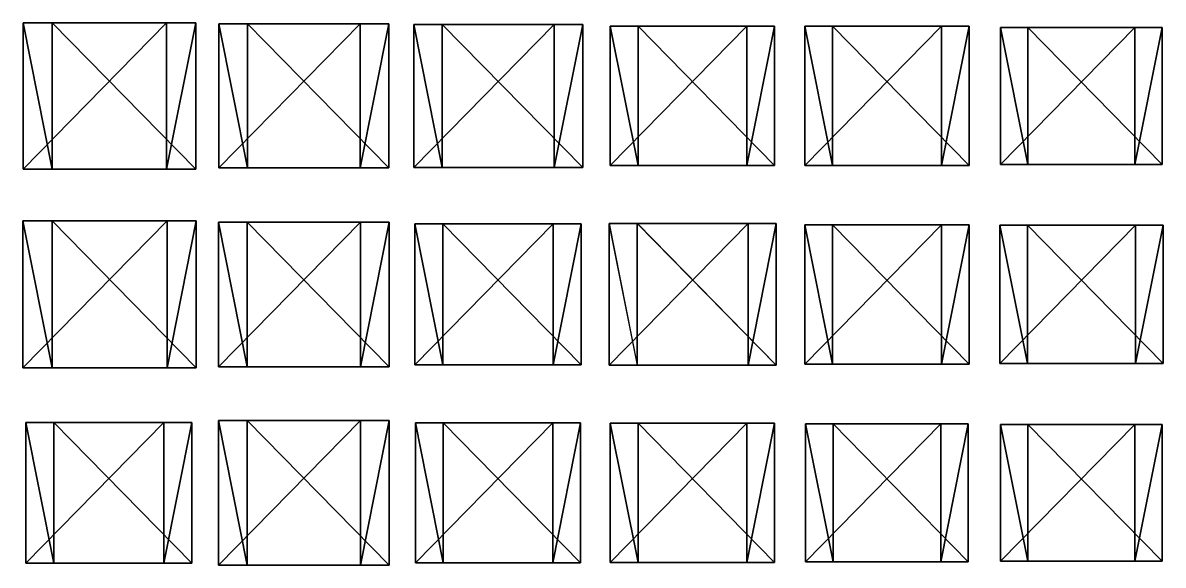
# Model space of a CAD drawing. Header units: metres. Extents: x -316 to 301, y -240 to 227.
# Drawn here: x 193.9 to 297.3, y 104.4 to 153.6 of the extents above; entities that cross this region are included whole.
import ezdxf

# ---------------------------------------------------------------- set-up
doc = ezdxf.new("R2010")
doc.units = ezdxf.units.M

msp = doc.modelspace()

# ---------------------------------------------------------------- linework, layer by layer
for points in [[(193.91232, 140.3647, -519.86743), (193.91232, 153.6353, -519.86743), (206.91838, 153.6353, -522.5039), (206.91849, 153.6354, -522.5038)], [(196.54878, 140.3647, -506.86136), (196.54878, 153.6353, -506.86136), (193.91232, 153.6353, -519.86743), (193.91243, 153.6354, -519.8673)], [(193.91232, 153.6353, -519.86743), (196.54878, 153.6353, -506.86136), (209.55484, 153.6353, -509.4978), (209.55495, 153.6354, -509.4977)], [(209.55484, 153.6353, -509.4978), (206.91838, 153.6353, -522.5039), (193.91232, 153.6353, -519.86743), (193.91243, 153.6354, -519.8673)], [(206.91838, 153.6353, -522.5039), (206.91838, 140.3647, -522.5039), (193.91232, 140.3647, -519.86743), (193.91243, 140.3648, -519.8673)], [(193.91232, 153.6353, -519.86743), (193.91232, 140.3647, -519.86743), (196.54878, 140.3647, -506.86136), (196.54889, 140.3648, -506.86127)], [(209.55484, 140.3647, -509.4978), (209.55484, 153.6353, -509.4978), (196.54878, 153.6353, -506.86136), (196.54889, 153.6354, -506.86127)], [(196.54878, 153.6353, -506.86136), (196.54878, 140.3647, -506.86136), (209.55484, 140.3647, -509.4978), (209.55495, 140.3648, -509.4977)], [(206.91838, 140.3647, -522.5039), (206.91838, 153.6353, -522.5039), (209.55484, 153.6353, -509.4978), (209.55495, 153.6354, -509.4977)], [(209.55484, 153.6353, -509.4978), (209.55484, 140.3647, -509.4978), (206.91838, 140.3647, -522.5039), (206.91849, 140.3648, -522.5038)], [(211.6573, 140.47058, -523.4645), (211.6573, 153.52942, -523.4645), (224.45583, 153.52942, -526.0589), (224.45593, 153.52953, -526.0588)], [(214.2517, 140.47058, -510.666), (214.2517, 153.52942, -510.666), (211.6573, 153.52942, -523.4645), (211.65741, 153.52953, -523.46436)], [(211.6573, 153.52942, -523.4645), (214.2517, 153.52942, -510.666), (227.05022, 153.52942, -513.2604), (227.05032, 153.52953, -513.26025)], [(227.05022, 153.52942, -513.2604), (224.45583, 153.52942, -526.0589), (211.6573, 153.52942, -523.4645), (211.65741, 153.52953, -523.46436)], [(224.45583, 153.52942, -526.0589), (224.45583, 140.47058, -526.0589), (211.6573, 140.47058, -523.4645), (211.65741, 140.47069, -523.46436)], [(211.6573, 153.52942, -523.4645), (211.6573, 140.47058, -523.4645), (214.2517, 140.47058, -510.666), (214.2518, 140.47069, -510.6659)], [(227.05022, 140.47058, -513.2604), (227.05022, 153.52942, -513.2604), (214.2517, 153.52942, -510.666), (214.2518, 153.52953, -510.6659)], [(214.2517, 153.52942, -510.666), (214.2517, 140.47058, -510.666), (227.05022, 140.47058, -513.2604), (227.05032, 140.47069, -513.26025)], [(224.45583, 140.47058, -526.0589), (224.45583, 153.52942, -526.0589), (227.05022, 153.52942, -513.2604), (227.05032, 153.52953, -513.26025)], [(227.05022, 153.52942, -513.2604), (227.05022, 140.47058, -513.2604), (224.45583, 140.47058, -526.0589), (224.45593, 140.47069, -526.0588)], [(229.33307, 140.50589, -527.0475), (229.33307, 153.49411, -527.0475), (242.06241, 153.49411, -529.62787), (242.06252, 153.49422, -529.62775)], [(231.91342, 140.50589, -514.3182), (231.91342, 153.49411, -514.3182), (229.33307, 153.49411, -527.0475), (229.33318, 153.49422, -527.04736)], [(229.33307, 153.49411, -527.0475), (231.91342, 153.49411, -514.3182), (244.64276, 153.49411, -516.89856), (244.64287, 153.49422, -516.89844)], [(244.64276, 153.49411, -516.89856), (242.06241, 153.49411, -529.62787), (229.33307, 153.49411, -527.0475), (229.33318, 153.49422, -527.04736)], [(242.06241, 153.49411, -529.62787), (242.06241, 140.50589, -529.62787), (229.33307, 140.50589, -527.0475), (229.33318, 140.506, -527.04736)], [(229.33307, 153.49411, -527.0475), (229.33307, 140.50589, -527.0475), (231.91342, 140.50589, -514.3182), (231.91353, 140.506, -514.31805)], [(244.64276, 140.50589, -516.89856), (244.64276, 153.49411, -516.89856), (231.91342, 153.49411, -514.3182), (231.91353, 153.49422, -514.31805)], [(231.91342, 153.49411, -514.3182), (231.91342, 140.50589, -514.3182), (244.64276, 140.50589, -516.89856), (244.64287, 140.506, -516.89844)], [(242.06241, 140.50589, -529.62787), (242.06241, 153.49411, -529.62787), (244.64276, 153.49411, -516.89856), (244.64287, 153.49422, -516.89844)], [(244.64276, 153.49411, -516.89856), (244.64276, 140.50589, -516.89856), (242.06241, 140.50589, -529.62787), (242.06252, 140.506, -529.62775)], [(247.14728, 140.68236, -530.6586), (247.14728, 153.31764, -530.6586), (259.5307, 153.31764, -533.1689), (259.5308, 153.31775, -533.16876)], [(249.65753, 140.68236, -518.2752), (249.65753, 153.31764, -518.2752), (247.14728, 153.31764, -530.6586), (247.14738, 153.31775, -530.6585)], [(247.14728, 153.31764, -530.6586), (249.65753, 153.31764, -518.2752), (262.04095, 153.31764, -520.78546), (262.04105, 153.31775, -520.78534)], [(262.04095, 153.31764, -520.78546), (259.5307, 153.31764, -533.1689), (247.14728, 153.31764, -530.6586), (247.14738, 153.31775, -530.6585)], [(259.5307, 153.31764, -533.1689), (259.5307, 140.68236, -533.1689), (247.14728, 140.68236, -530.6586), (247.14738, 140.68246, -530.6585)], [(247.14728, 153.31764, -530.6586), (247.14728, 140.68236, -530.6586), (249.65753, 140.68236, -518.2752), (249.65764, 140.68246, -518.2751)], [(262.04095, 140.68236, -520.78546), (262.04095, 153.31764, -520.78546), (249.65753, 153.31764, -518.2752), (249.65764, 153.31775, -518.2751)], [(249.65753, 153.31764, -518.2752), (249.65753, 140.68236, -518.2752), (262.04095, 140.68236, -520.78546), (262.04105, 140.68246, -520.78534)], [(259.5307, 140.68236, -533.1689), (259.5307, 153.31764, -533.1689), (262.04095, 153.31764, -520.78546), (262.04105, 153.31775, -520.78534)], [(262.04095, 153.31764, -520.78546), (262.04095, 140.68236, -520.78546), (259.5307, 140.68236, -533.1689), (259.5308, 140.68246, -533.16876)], [(264.78845, 140.68236, -534.2347), (264.78845, 153.31764, -534.2347), (277.17188, 153.31764, -536.74493), (277.17197, 153.31775, -536.7448)], [(267.2987, 140.68236, -521.85126), (267.2987, 153.31764, -521.85126), (264.78845, 153.31764, -534.2347), (264.78854, 153.31775, -534.23456)], [(264.78845, 153.31764, -534.2347), (267.2987, 153.31764, -521.85126), (279.68213, 153.31764, -524.3615), (279.68222, 153.31775, -524.3614)], [(279.68213, 153.31764, -524.3615), (277.17188, 153.31764, -536.74493), (264.78845, 153.31764, -534.2347), (264.78854, 153.31775, -534.23456)], [(277.17188, 153.31764, -536.74493), (277.17188, 140.68236, -536.74493), (264.78845, 140.68236, -534.2347), (264.78854, 140.68246, -534.23456)], [(264.78845, 153.31764, -534.2347), (264.78845, 140.68236, -534.2347), (267.2987, 140.68236, -521.85126), (267.2988, 140.68246, -521.85114)], [(279.68213, 140.68236, -524.3615), (279.68213, 153.31764, -524.3615), (267.2987, 153.31764, -521.85126), (267.2988, 153.31775, -521.85114)], [(267.2987, 153.31764, -521.85126), (267.2987, 140.68236, -521.85126), (279.68213, 140.68236, -524.3615), (279.68222, 140.68246, -524.3614)], [(277.17188, 140.68236, -536.74493), (277.17188, 153.31764, -536.74493), (279.68213, 153.31764, -524.3615), (279.68222, 153.31775, -524.3614)], [(279.68213, 153.31764, -524.3615), (279.68213, 140.68236, -524.3615), (277.17188, 140.68236, -536.74493), (277.17197, 140.68246, -536.7448)], [(282.5334, 140.78824, -537.8318), (282.5334, 153.21176, -537.8318), (294.70926, 153.21176, -540.2999), (294.70935, 153.21187, -540.2998)], [(285.00156, 140.78824, -525.6559), (285.00156, 153.21176, -525.6559), (282.5334, 153.21176, -537.8318), (282.53348, 153.21187, -537.83167)], [(282.5334, 153.21176, -537.8318), (285.00156, 153.21176, -525.6559), (297.17743, 153.21176, -528.124), (297.17752, 153.21187, -528.1239)], [(297.17743, 153.21176, -528.124), (294.70926, 153.21176, -540.2999), (282.5334, 153.21176, -537.8318), (282.53348, 153.21187, -537.83167)], [(294.70926, 153.21176, -540.2999), (294.70926, 140.78824, -540.2999), (282.5334, 140.78824, -537.8318), (282.53348, 140.78835, -537.83167)], [(282.5334, 153.21176, -537.8318), (282.5334, 140.78824, -537.8318), (285.00156, 140.78824, -525.6559), (285.00165, 140.78835, -525.65576)], [(297.17743, 140.78824, -528.124), (297.17743, 153.21176, -528.124), (285.00156, 153.21176, -525.6559), (285.00165, 153.21187, -525.65576)], [(285.00156, 153.21176, -525.6559), (285.00156, 140.78824, -525.6559), (297.17743, 140.78824, -528.124), (297.17752, 140.78835, -528.1239)], [(294.70926, 140.78824, -540.2999), (294.70926, 153.21176, -540.2999), (297.17743, 153.21176, -528.124), (297.17752, 153.21187, -528.1239)], [(297.17743, 153.21176, -528.124), (297.17743, 140.78824, -528.124), (294.70926, 140.78824, -540.2999), (294.70935, 140.78835, -540.2998)], [(249.65753, 140.68236, -518.2752), (247.14728, 140.68236, -530.6586), (259.5307, 140.68236, -533.1689), (259.5308, 140.68246, -533.16876)], [(259.5307, 140.68236, -533.1689), (262.04095, 140.68236, -520.78546), (249.65753, 140.68236, -518.2752), (249.65764, 140.68246, -518.2751)], [(267.2987, 140.68236, -521.85126), (264.78845, 140.68236, -534.2347), (277.17188, 140.68236, -536.74493), (277.17197, 140.68246, -536.7448)], [(277.17188, 140.68236, -536.74493), (279.68213, 140.68236, -524.3615), (267.2987, 140.68236, -521.85126), (267.2988, 140.68246, -521.85114)], [(285.00156, 140.78824, -525.6559), (282.5334, 140.78824, -537.8318), (294.70926, 140.78824, -540.2999), (294.70935, 140.78835, -540.2998)], [(294.70926, 140.78824, -540.2999), (297.17743, 140.78824, -528.124), (285.00156, 140.78824, -525.6559), (285.00165, 140.78835, -525.65576)], [(196.54878, 140.3647, -506.86136), (193.91232, 140.3647, -519.86743), (206.91838, 140.3647, -522.5039), (206.91849, 140.3648, -522.5038)], [(206.91838, 140.3647, -522.5039), (209.55484, 140.3647, -509.4978), (196.54878, 140.3647, -506.86136), (196.54889, 140.3648, -506.86127)], [(214.2517, 140.47058, -510.666), (211.6573, 140.47058, -523.4645), (224.45583, 140.47058, -526.0589), (224.45593, 140.47069, -526.0588)], [(224.45583, 140.47058, -526.0589), (227.05022, 140.47058, -513.2604), (214.2517, 140.47058, -510.666), (214.2518, 140.47069, -510.6659)], [(231.91342, 140.50589, -514.3182), (229.33307, 140.50589, -527.0475), (242.06241, 140.50589, -529.62787), (242.06252, 140.506, -529.62775)], [(242.06241, 140.50589, -529.62787), (244.64276, 140.50589, -516.89856), (231.91342, 140.50589, -514.3182), (231.91353, 140.506, -514.31805)], [(193.87773, 122.329414, -519.8604), (193.87773, 135.6706, -519.8604), (206.95297, 135.6706, -522.51086), (206.95308, 135.6707, -522.51074)], [(196.52823, 122.329414, -506.78516), (196.52823, 135.6706, -506.78516), (193.87773, 135.6706, -519.8604), (193.87784, 135.6707, -519.8603)], [(193.87773, 135.6706, -519.8604), (196.52823, 135.6706, -506.78516), (209.60347, 135.6706, -509.43564), (209.60358, 135.6707, -509.43555)], [(209.60347, 135.6706, -509.43564), (206.95297, 135.6706, -522.51086), (193.87773, 135.6706, -519.8604), (193.87784, 135.6707, -519.8603)], [(206.95297, 135.6706, -522.51086), (206.95297, 122.329414, -522.51086), (193.87773, 122.329414, -519.8604), (193.87784, 122.32951, -519.8603)], [(193.87773, 135.6706, -519.8604), (193.87773, 122.329414, -519.8604), (196.52823, 122.329414, -506.78516), (196.52834, 122.32951, -506.78506)], [(209.60347, 122.329414, -509.43564), (209.60347, 135.6706, -509.43564), (196.52823, 135.6706, -506.78516), (196.52834, 135.6707, -506.78506)], [(196.52823, 135.6706, -506.78516), (196.52823, 122.329414, -506.78516), (209.60347, 122.329414, -509.43564), (209.60358, 122.32951, -509.43555)], [(206.95297, 122.329414, -522.51086), (206.95297, 135.6706, -522.51086), (209.60347, 135.6706, -509.43564), (209.60358, 135.6707, -509.43555)], [(209.60347, 135.6706, -509.43564), (209.60347, 122.329414, -509.43564), (206.95297, 122.329414, -522.51086), (206.95308, 122.32951, -522.51074)], [(211.62273, 122.435295, -523.45746), (211.62273, 135.56471, -523.45746), (224.49042, 135.56471, -526.06586), (224.49052, 135.56482, -526.06573)], [(214.23114, 122.435295, -510.58975), (214.23114, 135.56471, -510.58975), (211.62273, 135.56471, -523.45746), (211.62283, 135.56482, -523.45734)], [(211.62273, 135.56471, -523.45746), (214.23114, 135.56471, -510.58975), (227.09883, 135.56471, -513.1982), (227.09894, 135.56482, -513.19806)], [(227.09883, 135.56471, -513.1982), (224.49042, 135.56471, -526.06586), (211.62273, 135.56471, -523.45746), (211.62283, 135.56482, -523.45734)], [(224.49042, 135.56471, -526.06586), (224.49042, 122.435295, -526.06586), (211.62273, 122.435295, -523.45746), (211.62283, 122.435394, -523.45734)], [(211.62273, 135.56471, -523.45746), (211.62273, 122.435295, -523.45746), (214.23114, 122.435295, -510.58975), (214.23125, 122.435394, -510.58966)], [(227.09883, 122.435295, -513.1982), (227.09883, 135.56471, -513.1982), (214.23114, 135.56471, -510.58975), (214.23125, 135.56482, -510.58966)], [(214.23114, 135.56471, -510.58975), (214.23114, 122.435295, -510.58975), (227.09883, 122.435295, -513.1982), (227.09894, 122.435394, -513.19806)], [(224.49042, 122.435295, -526.06586), (224.49042, 135.56471, -526.06586), (227.09883, 135.56471, -513.1982), (227.09894, 135.56482, -513.19806)], [(227.09883, 135.56471, -513.1982), (227.09883, 122.435295, -513.1982), (224.49042, 122.435295, -526.06586), (224.49052, 122.435394, -526.06573)], [(229.43687, 122.61176, -527.06854), (229.43687, 135.38823, -527.06854), (241.95866, 135.38823, -529.6068), (241.95877, 135.38834, -529.6067)], [(231.97517, 122.61176, -514.54675), (231.97517, 135.38823, -514.54675), (229.43687, 135.38823, -527.06854), (229.43698, 135.38834, -527.0684)], [(229.43687, 135.38823, -527.06854), (231.97517, 135.38823, -514.54675), (244.49696, 135.38823, -517.085), (244.49707, 135.38834, -517.0849)], [(244.49696, 135.38823, -517.085), (241.95866, 135.38823, -529.6068), (229.43687, 135.38823, -527.06854), (229.43698, 135.38834, -527.0684)], [(241.95866, 135.38823, -529.6068), (241.95866, 122.61176, -529.6068), (229.43687, 122.61176, -527.06854), (229.43698, 122.61186, -527.0684)], [(229.43687, 135.38823, -527.06854), (229.43687, 122.61176, -527.06854), (231.97517, 122.61176, -514.54675), (231.97528, 122.61186, -514.54663)], [(244.49696, 122.61176, -517.085), (244.49696, 135.38823, -517.085), (231.97517, 135.38823, -514.54675), (231.97528, 135.38834, -514.54663)], [(231.97517, 135.38823, -514.54675), (231.97517, 122.61176, -514.54675), (244.49696, 122.61176, -517.085), (244.49707, 122.61186, -517.0849)], [(241.95866, 122.61176, -529.6068), (241.95866, 135.38823, -529.6068), (244.49696, 135.38823, -517.085), (244.49707, 135.38834, -517.0849)], [(244.49696, 135.38823, -517.085), (244.49696, 122.61176, -517.085), (241.95866, 122.61176, -529.6068), (241.95877, 122.61186, -529.6067)], [(247.04353, 122.57647, -530.63763), (247.04353, 135.42352, -530.63763), (259.6345, 135.42352, -533.18994), (259.63458, 135.42363, -533.1898)], [(249.59584, 122.57647, -518.04663), (249.59584, 135.42352, -518.04663), (247.04353, 135.42352, -530.63763), (247.04364, 135.42363, -530.6375)], [(247.04353, 135.42352, -530.63763), (249.59584, 135.42352, -518.04663), (262.18683, 135.42352, -520.59894), (262.18692, 135.42363, -520.5988)], [(262.18683, 135.42352, -520.59894), (259.6345, 135.42352, -533.18994), (247.04353, 135.42352, -530.63763), (247.04364, 135.42363, -530.6375)], [(259.6345, 135.42352, -533.18994), (259.6345, 122.57647, -533.18994), (247.04353, 122.57647, -530.63763), (247.04364, 122.57657, -530.6375)], [(247.04353, 135.42352, -530.63763), (247.04353, 122.57647, -530.63763), (249.59584, 122.57647, -518.04663), (249.59595, 122.57657, -518.0465)], [(262.18683, 122.57647, -520.59894), (262.18683, 135.42352, -520.59894), (249.59584, 135.42352, -518.04663), (249.59595, 135.42363, -518.0465)], [(249.59584, 135.42352, -518.04663), (249.59584, 122.57647, -518.04663), (262.18683, 122.57647, -520.59894), (262.18692, 122.57657, -520.5988)], [(259.6345, 122.57647, -533.18994), (259.6345, 135.42352, -533.18994), (262.18683, 135.42352, -520.59894), (262.18692, 135.42363, -520.5988)], [(262.18683, 135.42352, -520.59894), (262.18683, 122.57647, -520.59894), (259.6345, 122.57647, -533.18994), (259.63458, 122.57657, -533.1898)], [(264.78845, 122.68235, -534.2347), (264.78845, 135.31764, -534.2347), (277.17188, 135.31764, -536.74493), (277.17197, 135.31775, -536.7448)], [(267.2987, 122.68235, -521.85126), (267.2987, 135.31764, -521.85126), (264.78845, 135.31764, -534.2347), (264.78854, 135.31775, -534.23456)], [(264.78845, 135.31764, -534.2347), (267.2987, 135.31764, -521.85126), (279.68213, 135.31764, -524.3615), (279.68222, 135.31775, -524.3614)], [(279.68213, 135.31764, -524.3615), (277.17188, 135.31764, -536.74493), (264.78845, 135.31764, -534.2347), (264.78854, 135.31775, -534.23456)], [(277.17188, 135.31764, -536.74493), (277.17188, 122.68235, -536.74493), (264.78845, 122.68235, -534.2347), (264.78854, 122.68245, -534.23456)], [(264.78845, 135.31764, -534.2347), (264.78845, 122.68235, -534.2347), (267.2987, 122.68235, -521.85126), (267.2988, 122.68245, -521.85114)], [(279.68213, 122.68235, -524.3615), (279.68213, 135.31764, -524.3615), (267.2987, 135.31764, -521.85126), (267.2988, 135.31775, -521.85114)], [(267.2987, 135.31764, -521.85126), (267.2987, 122.68235, -521.85126), (279.68213, 122.68235, -524.3615), (279.68222, 122.68245, -524.3614)], [(277.17188, 122.68235, -536.74493), (277.17188, 135.31764, -536.74493), (279.68213, 135.31764, -524.3615), (279.68222, 135.31775, -524.3614)], [(279.68213, 135.31764, -524.3615), (279.68213, 122.68235, -524.3615), (277.17188, 122.68235, -536.74493), (277.17197, 122.68245, -536.7448)], [(282.4642, 122.71764, -537.81775), (282.4642, 135.28235, -537.81775), (294.77847, 135.28235, -540.31396), (294.77856, 135.28246, -540.31384)], [(284.96042, 122.71764, -525.50354), (284.96042, 135.28235, -525.50354), (282.4642, 135.28235, -537.81775), (282.4643, 135.28246, -537.8176)], [(282.4642, 135.28235, -537.81775), (284.96042, 135.28235, -525.50354), (297.2747, 135.28235, -527.99976), (297.27478, 135.28246, -527.99963)], [(297.2747, 135.28235, -527.99976), (294.77847, 135.28235, -540.31396), (282.4642, 135.28235, -537.81775), (282.4643, 135.28246, -537.8176)], [(294.77847, 135.28235, -540.31396), (294.77847, 122.71764, -540.31396), (282.4642, 122.71764, -537.81775), (282.4643, 122.71774, -537.8176)], [(282.4642, 135.28235, -537.81775), (282.4642, 122.71764, -537.81775), (284.96042, 122.71764, -525.50354), (284.9605, 122.71774, -525.5034)], [(297.2747, 122.71764, -527.99976), (297.2747, 135.28235, -527.99976), (284.96042, 135.28235, -525.50354), (284.9605, 135.28246, -525.5034)], [(284.96042, 135.28235, -525.50354), (284.96042, 122.71764, -525.50354), (297.2747, 122.71764, -527.99976), (297.27478, 122.71774, -527.99963)], [(294.77847, 122.71764, -540.31396), (294.77847, 135.28235, -540.31396), (297.2747, 135.28235, -527.99976), (297.27478, 135.28246, -527.99963)], [(297.2747, 135.28235, -527.99976), (297.2747, 122.71764, -527.99976), (294.77847, 122.71764, -540.31396), (294.77856, 122.71774, -540.31384)], [(196.52823, 122.329414, -506.78516), (193.87773, 122.329414, -519.8604), (206.95297, 122.329414, -522.51086), (206.95308, 122.32951, -522.51074)], [(206.95297, 122.329414, -522.51086), (209.60347, 122.329414, -509.43564), (196.52823, 122.329414, -506.78516), (196.52834, 122.32951, -506.78506)], [(214.23114, 122.435295, -510.58975), (211.62273, 122.435295, -523.45746), (224.49042, 122.435295, -526.06586), (224.49052, 122.435394, -526.06573)], [(224.49042, 122.435295, -526.06586), (227.09883, 122.435295, -513.1982), (214.23114, 122.435295, -510.58975), (214.23125, 122.435394, -510.58966)], [(231.97517, 122.61176, -514.54675), (229.43687, 122.61176, -527.06854), (241.95866, 122.61176, -529.6068), (241.95877, 122.61186, -529.6067)], [(241.95866, 122.61176, -529.6068), (244.49696, 122.61176, -517.085), (231.97517, 122.61176, -514.54675), (231.97528, 122.61186, -514.54663)], [(249.59584, 122.57647, -518.04663), (247.04353, 122.57647, -530.63763), (259.6345, 122.57647, -533.18994), (259.63458, 122.57657, -533.1898)], [(259.6345, 122.57647, -533.18994), (262.18683, 122.57647, -520.59894), (249.59584, 122.57647, -518.04663), (249.59595, 122.57657, -518.0465)], [(267.2987, 122.68235, -521.85126), (264.78845, 122.68235, -534.2347), (277.17188, 122.68235, -536.74493), (277.17197, 122.68245, -536.7448)], [(277.17188, 122.68235, -536.74493), (279.68213, 122.68235, -524.3615), (267.2987, 122.68235, -521.85126), (267.2988, 122.68245, -521.85114)], [(284.96042, 122.71764, -525.50354), (282.4642, 122.71764, -537.81775), (294.77847, 122.71764, -540.31396), (294.77856, 122.71774, -540.31384)], [(294.77847, 122.71764, -540.31396), (297.2747, 122.71764, -527.99976), (284.96042, 122.71764, -525.50354), (284.9605, 122.71774, -525.5034)], [(194.15446, 104.61176, -519.9165), (194.15446, 117.38824, -519.9165), (206.67625, 117.38824, -522.4548), (206.67636, 117.388336, -522.45465)], [(196.69276, 104.61176, -507.3947), (196.69276, 117.38824, -507.3947), (194.15446, 117.38824, -519.9165), (194.15457, 117.388336, -519.9164)], [(194.15446, 117.38824, -519.9165), (196.69276, 117.38824, -507.3947), (209.21455, 117.38824, -509.93298), (209.21466, 117.388336, -509.9329)], [(209.21455, 117.38824, -509.93298), (206.67625, 117.38824, -522.4548), (194.15446, 117.38824, -519.9165), (194.15457, 117.388336, -519.9164)], [(206.67625, 117.38824, -522.4548), (206.67625, 104.61176, -522.4548), (194.15446, 104.61176, -519.9165), (194.15457, 104.61186, -519.9164)], [(194.15446, 117.38824, -519.9165), (194.15446, 104.61176, -519.9165), (196.69276, 104.61176, -507.3947), (196.69287, 104.61186, -507.39462)], [(209.21455, 104.61176, -509.93298), (209.21455, 117.38824, -509.93298), (196.69276, 117.38824, -507.3947), (196.69287, 117.388336, -507.39462)], [(196.69276, 117.38824, -507.3947), (196.69276, 104.61176, -507.3947), (209.21455, 104.61176, -509.93298), (209.21466, 104.61186, -509.9329)], [(206.67625, 104.61176, -522.4548), (206.67625, 117.38824, -522.4548), (209.21455, 117.38824, -509.93298), (209.21466, 117.388336, -509.9329)], [(209.21455, 117.38824, -509.93298), (209.21455, 104.61176, -509.93298), (206.67625, 104.61176, -522.4548), (206.67636, 104.61186, -522.45465)], [(211.62273, 104.435295, -523.45746), (211.62273, 117.564705, -523.45746), (224.49042, 117.564705, -526.06586), (224.49052, 117.564804, -526.06573)], [(214.23114, 104.435295, -510.58975), (214.23114, 117.564705, -510.58975), (211.62273, 117.564705, -523.45746), (211.62283, 117.564804, -523.45734)], [(211.62273, 117.564705, -523.45746), (214.23114, 117.564705, -510.58975), (227.09883, 117.564705, -513.1982), (227.09894, 117.564804, -513.19806)], [(227.09883, 117.564705, -513.1982), (224.49042, 117.564705, -526.06586), (211.62273, 117.564705, -523.45746), (211.62283, 117.564804, -523.45734)], [(224.49042, 117.564705, -526.06586), (224.49042, 104.435295, -526.06586), (211.62273, 104.435295, -523.45746), (211.62283, 104.435394, -523.45734)], [(211.62273, 117.564705, -523.45746), (211.62273, 104.435295, -523.45746), (214.23114, 104.435295, -510.58975), (214.23125, 104.435394, -510.58966)], [(227.09883, 104.435295, -513.1982), (227.09883, 117.564705, -513.1982), (214.23114, 117.564705, -510.58975), (214.23125, 117.564804, -510.58966)], [(214.23114, 117.564705, -510.58975), (214.23114, 104.435295, -510.58975), (227.09883, 104.435295, -513.1982), (227.09894, 104.435394, -513.19806)], [(224.49042, 104.435295, -526.06586), (224.49042, 117.564705, -526.06586), (227.09883, 117.564705, -513.1982), (227.09894, 117.564804, -513.19806)], [(227.09883, 117.564705, -513.1982), (227.09883, 104.435295, -513.1982), (224.49042, 104.435295, -526.06586), (224.49052, 104.435394, -526.06573)], [(229.47147, 104.64706, -527.07556), (229.47147, 117.35294, -527.07556), (241.92407, 117.35294, -529.59985), (241.92418, 117.35304, -529.59973)], [(231.99573, 104.64706, -514.6229), (231.99573, 117.35294, -514.6229), (229.47147, 117.35294, -527.07556), (229.47157, 117.35304, -527.07544)], [(229.47147, 117.35294, -527.07556), (231.99573, 117.35294, -514.6229), (244.44833, 117.35294, -517.1472), (244.44844, 117.35304, -517.1471)], [(244.44833, 117.35294, -517.1472), (241.92407, 117.35294, -529.59985), (229.47147, 117.35294, -527.07556), (229.47157, 117.35304, -527.07544)], [(241.92407, 117.35294, -529.59985), (241.92407, 104.64706, -529.59985), (229.47147, 104.64706, -527.07556), (229.47157, 104.647156, -527.07544)], [(229.47147, 117.35294, -527.07556), (229.47147, 104.64706, -527.07556), (231.99573, 104.64706, -514.6229), (231.99583, 104.647156, -514.6228)], [(244.44833, 104.64706, -517.1472), (244.44833, 117.35294, -517.1472), (231.99573, 117.35294, -514.6229), (231.99583, 117.35304, -514.6228)], [(231.99573, 117.35294, -514.6229), (231.99573, 104.64706, -514.6229), (244.44833, 104.64706, -517.1472), (244.44844, 104.647156, -517.1471)], [(241.92407, 104.64706, -529.59985), (241.92407, 117.35294, -529.59985), (244.44833, 117.35294, -517.1472), (244.44844, 117.35304, -517.1471)], [(244.44833, 117.35294, -517.1472), (244.44833, 104.64706, -517.1472), (241.92407, 104.64706, -529.59985), (241.92418, 104.647156, -529.59973)], [(247.14728, 104.68235, -530.6586), (247.14728, 117.31765, -530.6586), (259.5307, 117.31765, -533.1689), (259.5308, 117.31775, -533.16876)], [(249.65753, 104.68235, -518.2752), (249.65753, 117.31765, -518.2752), (247.14728, 117.31765, -530.6586), (247.14738, 117.31775, -530.6585)], [(247.14728, 117.31765, -530.6586), (249.65753, 117.31765, -518.2752), (262.04095, 117.31765, -520.78546), (262.04105, 117.31775, -520.78534)], [(262.04095, 117.31765, -520.78546), (259.5307, 117.31765, -533.1689), (247.14728, 117.31765, -530.6586), (247.14738, 117.31775, -530.6585)], [(259.5307, 117.31765, -533.1689), (259.5307, 104.68235, -533.1689), (247.14728, 104.68235, -530.6586), (247.14738, 104.68245, -530.6585)], [(247.14728, 117.31765, -530.6586), (247.14728, 104.68235, -530.6586), (249.65753, 104.68235, -518.2752), (249.65764, 104.68245, -518.2751)], [(262.04095, 104.68235, -520.78546), (262.04095, 117.31765, -520.78546), (249.65753, 117.31765, -518.2752), (249.65764, 117.31775, -518.2751)], [(249.65753, 117.31765, -518.2752), (249.65753, 104.68235, -518.2752), (262.04095, 104.68235, -520.78546), (262.04105, 104.68245, -520.78534)], [(259.5307, 104.68235, -533.1689), (259.5307, 117.31765, -533.1689), (262.04095, 117.31765, -520.78546), (262.04105, 117.31775, -520.78534)], [(262.04095, 117.31765, -520.78546), (262.04095, 104.68235, -520.78546), (259.5307, 104.68235, -533.1689), (259.5308, 104.68245, -533.16876)], [(264.8576, 104.752945, -534.24866), (264.8576, 117.247055, -534.24866), (277.1027, 117.247055, -536.7309), (277.10278, 117.247154, -536.7308)], [(267.3398, 104.752945, -522.0036), (267.3398, 117.247055, -522.0036), (264.8576, 117.247055, -534.24866), (264.8577, 117.247154, -534.24854)], [(264.8576, 117.247055, -534.24866), (267.3398, 117.247055, -522.0036), (279.5849, 117.247055, -524.48584), (279.585, 117.247154, -524.4857)], [(279.5849, 117.247055, -524.48584), (277.1027, 117.247055, -536.7309), (264.8576, 117.247055, -534.24866), (264.8577, 117.247154, -534.24854)], [(277.1027, 117.247055, -536.7309), (277.1027, 104.752945, -536.7309), (264.8576, 104.752945, -534.24866), (264.8577, 104.753044, -534.24854)], [(264.8576, 117.247055, -534.24866), (264.8576, 104.752945, -534.24866), (267.3398, 104.752945, -522.0036), (267.3399, 104.753044, -522.0035)], [(279.5849, 104.752945, -524.48584), (279.5849, 117.247055, -524.48584), (267.3398, 117.247055, -522.0036), (267.3399, 117.247154, -522.0035)], [(267.3398, 117.247055, -522.0036), (267.3398, 104.752945, -522.0036), (279.5849, 104.752945, -524.48584), (279.585, 104.753044, -524.4857)], [(277.1027, 104.752945, -536.7309), (277.1027, 117.247055, -536.7309), (279.5849, 117.247055, -524.48584), (279.585, 117.247154, -524.4857)], [(279.5849, 117.247055, -524.48584), (279.5849, 104.752945, -524.48584), (277.1027, 104.752945, -536.7309), (277.10278, 104.753044, -536.7308)], [(282.5334, 104.78824, -537.8318), (282.5334, 117.21176, -537.8318), (294.70926, 117.21176, -540.2999), (294.70935, 117.21186, -540.2998)], [(285.00156, 104.78824, -525.6559), (285.00156, 117.21176, -525.6559), (282.5334, 117.21176, -537.8318), (282.53348, 117.21186, -537.83167)], [(282.5334, 117.21176, -537.8318), (285.00156, 117.21176, -525.6559), (297.17743, 117.21176, -528.124), (297.17752, 117.21186, -528.1239)], [(297.17743, 117.21176, -528.124), (294.70926, 117.21176, -540.2999), (282.5334, 117.21176, -537.8318), (282.53348, 117.21186, -537.83167)], [(294.70926, 117.21176, -540.2999), (294.70926, 104.78824, -540.2999), (282.5334, 104.78824, -537.8318), (282.53348, 104.78834, -537.83167)], [(282.5334, 117.21176, -537.8318), (282.5334, 104.78824, -537.8318), (285.00156, 104.78824, -525.6559), (285.00165, 104.78834, -525.65576)], [(297.17743, 104.78824, -528.124), (297.17743, 117.21176, -528.124), (285.00156, 117.21176, -525.6559), (285.00165, 117.21186, -525.65576)], [(285.00156, 117.21176, -525.6559), (285.00156, 104.78824, -525.6559), (297.17743, 104.78824, -528.124), (297.17752, 104.78834, -528.1239)], [(294.70926, 104.78824, -540.2999), (294.70926, 117.21176, -540.2999), (297.17743, 117.21176, -528.124), (297.17752, 117.21186, -528.1239)], [(297.17743, 117.21176, -528.124), (297.17743, 104.78824, -528.124), (294.70926, 104.78824, -540.2999), (294.70935, 104.78834, -540.2998)], [(196.69276, 104.61176, -507.3947), (194.15446, 104.61176, -519.9165), (206.67625, 104.61176, -522.4548), (206.67636, 104.61186, -522.45465)], [(206.67625, 104.61176, -522.4548), (209.21455, 104.61176, -509.93298), (196.69276, 104.61176, -507.3947), (196.69287, 104.61186, -507.39462)], [(214.23114, 104.435295, -510.58975), (211.62273, 104.435295, -523.45746), (224.49042, 104.435295, -526.06586), (224.49052, 104.435394, -526.06573)], [(224.49042, 104.435295, -526.06586), (227.09883, 104.435295, -513.1982), (214.23114, 104.435295, -510.58975), (214.23125, 104.435394, -510.58966)], [(231.99573, 104.64706, -514.6229), (229.47147, 104.64706, -527.07556), (241.92407, 104.64706, -529.59985), (241.92418, 104.647156, -529.59973)], [(241.92407, 104.64706, -529.59985), (244.44833, 104.64706, -517.1472), (231.99573, 104.64706, -514.6229), (231.99583, 104.647156, -514.6228)], [(249.65753, 104.68235, -518.2752), (247.14728, 104.68235, -530.6586), (259.5307, 104.68235, -533.1689), (259.5308, 104.68245, -533.16876)], [(259.5307, 104.68235, -533.1689), (262.04095, 104.68235, -520.78546), (249.65753, 104.68235, -518.2752), (249.65764, 104.68245, -518.2751)], [(267.3398, 104.752945, -522.0036), (264.8576, 104.752945, -534.24866), (277.1027, 104.752945, -536.7309), (277.10278, 104.753044, -536.7308)], [(277.1027, 104.752945, -536.7309), (279.5849, 104.752945, -524.48584), (267.3398, 104.752945, -522.0036), (267.3399, 104.753044, -522.0035)], [(285.00156, 104.78824, -525.6559), (282.5334, 104.78824, -537.8318), (294.70926, 104.78824, -540.2999), (294.70935, 104.78834, -540.2998)], [(294.70926, 104.78824, -540.2999), (297.17743, 104.78824, -528.124), (285.00156, 104.78824, -525.6559), (285.00165, 104.78834, -525.65576)]]:
    msp.add_3dface(points)

doc.saveas('drawing.dxf')
